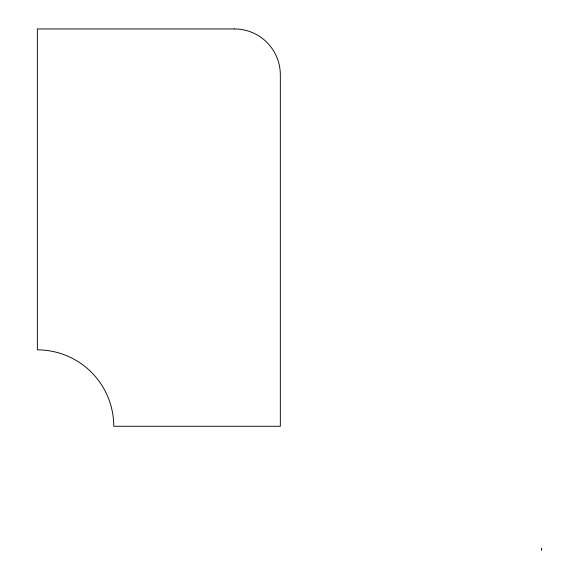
<?xml version="1.0" encoding="UTF-8"?>
<svg xmlns="http://www.w3.org/2000/svg" width="579" height="579" viewBox="0 0 579 579"><rect width="100%" height="100%" fill="white"/><g stroke="black" fill="none" stroke-linecap="round" stroke-linejoin="round"><path stroke-width="0.87" d="M541.647 548.523L541.546 550.05L541.647 548.523M234.488 28.95L37.353 28.95L37.353 349.861A76.406 76.406 0 0 1 113.759 426.267L280.33 426.267L280.33 74.792A45.842 45.842 0 0 0 234.488 28.95"/></g></svg>
